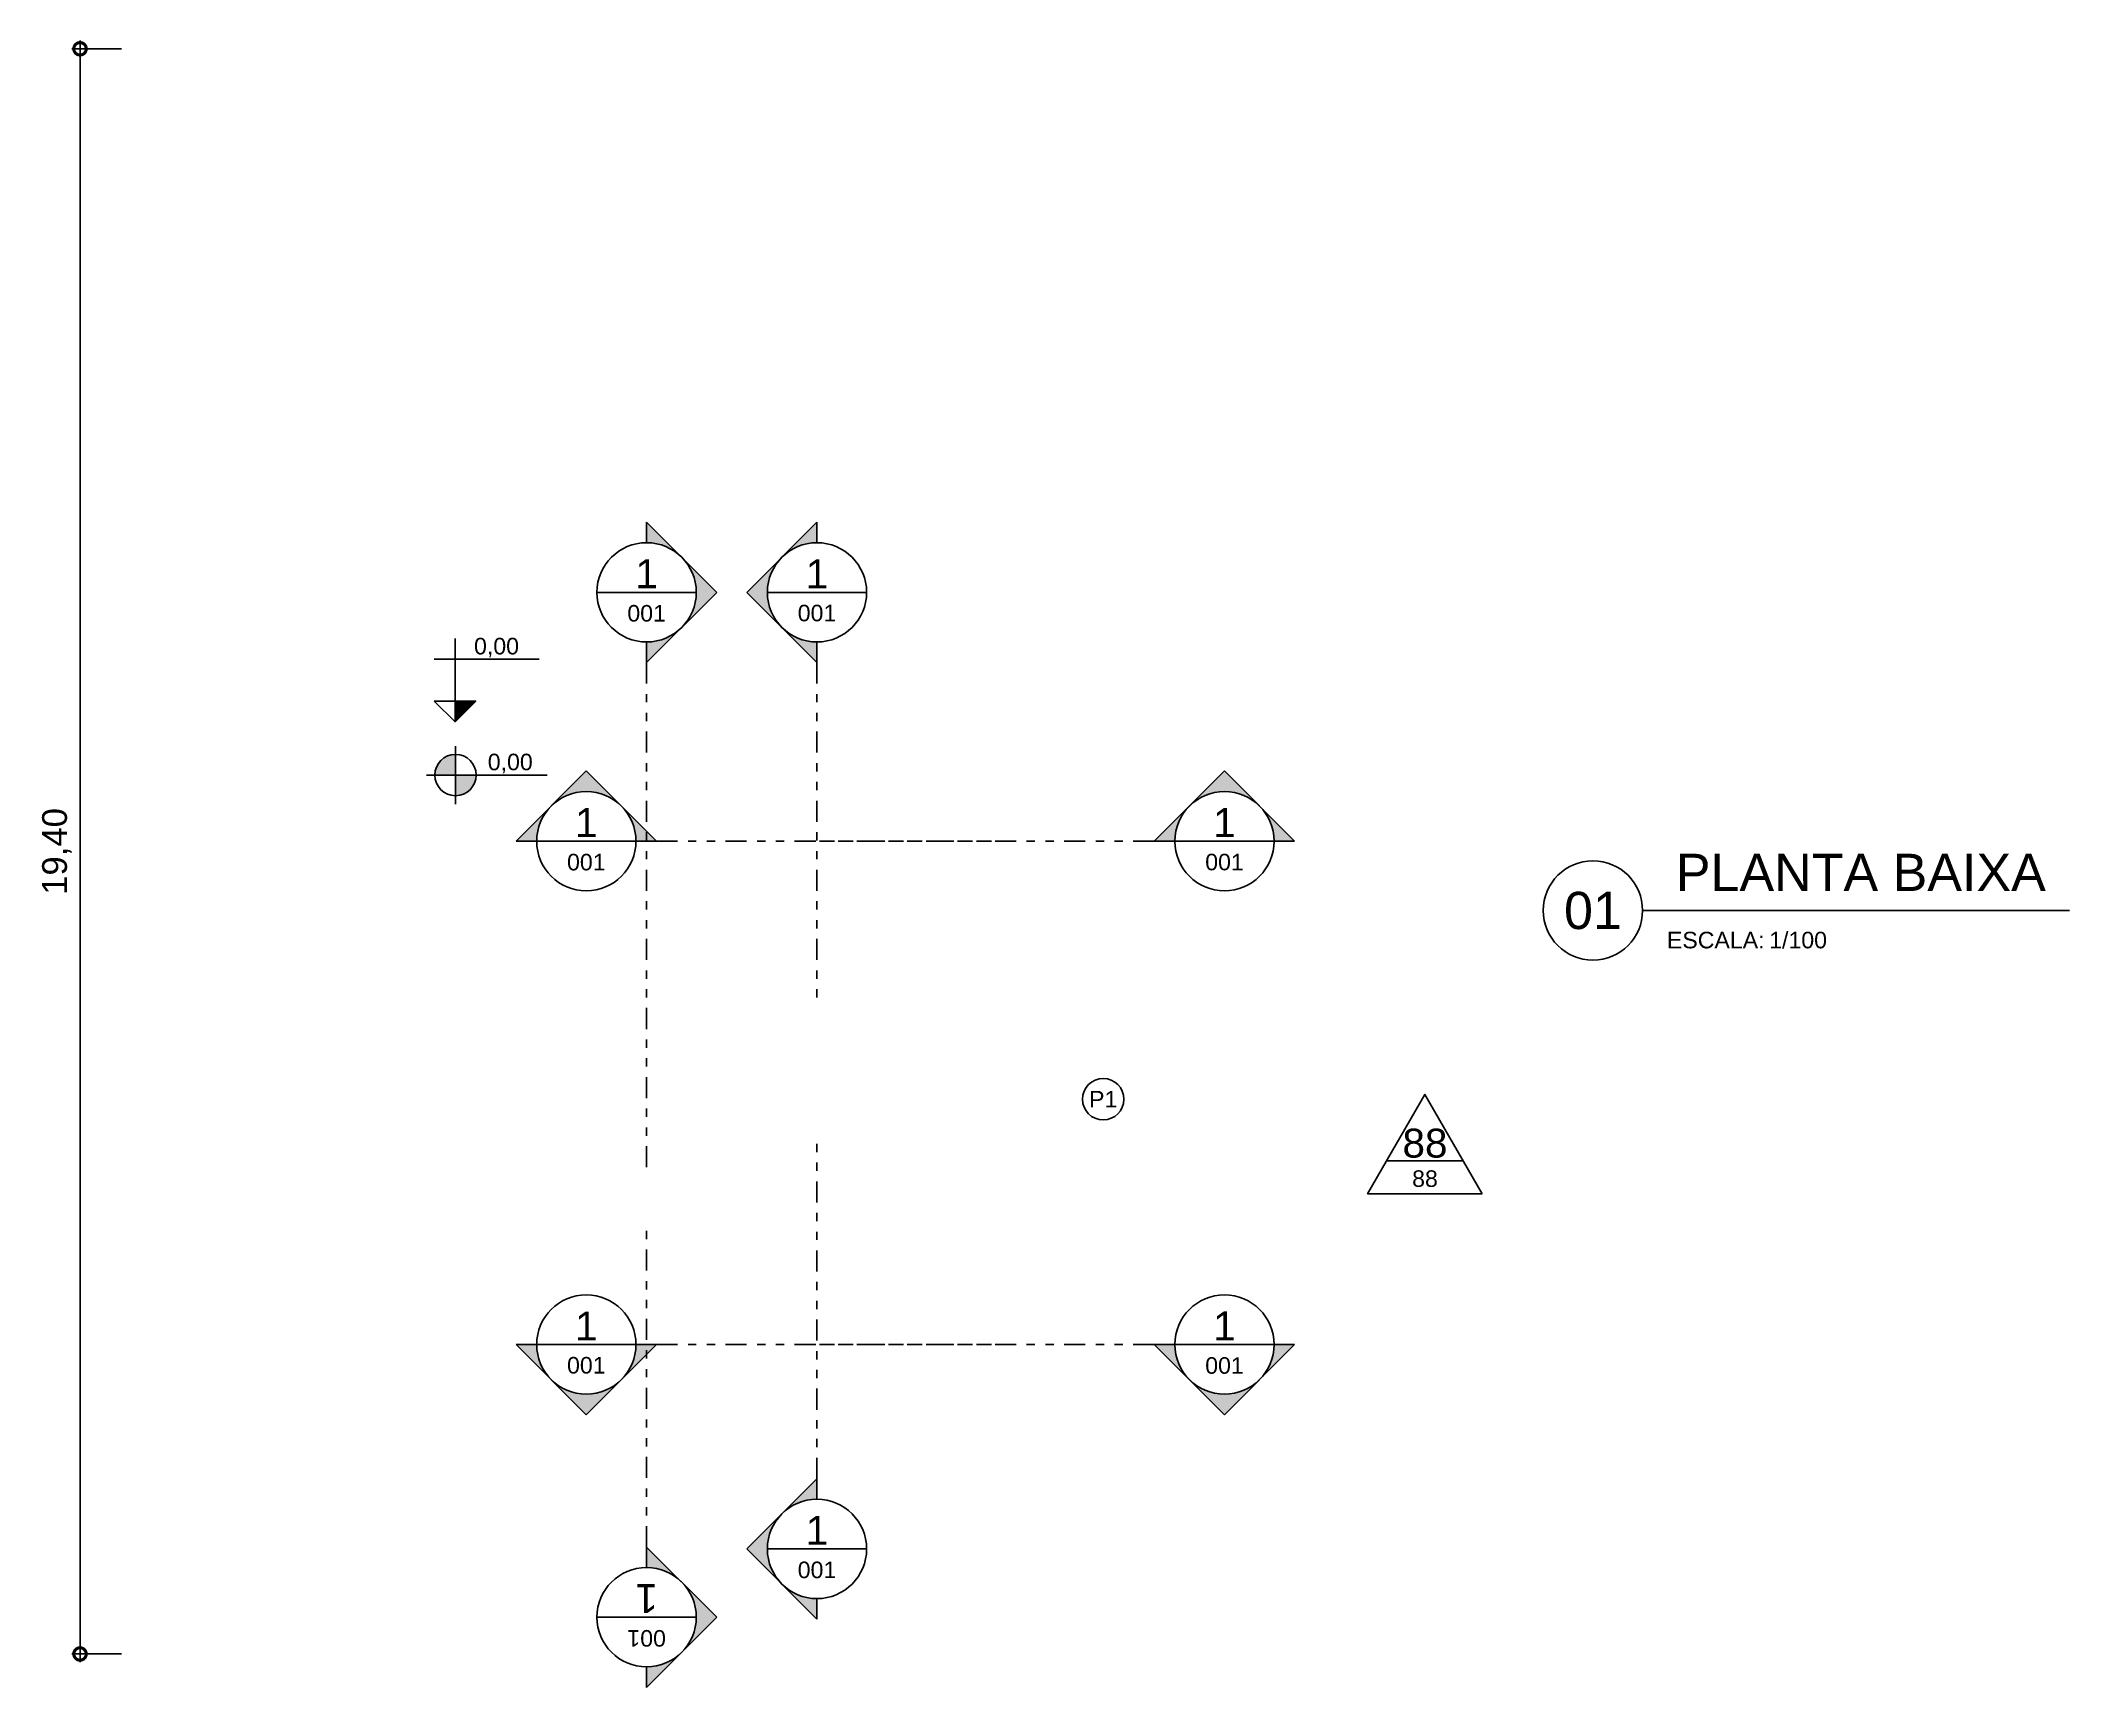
# Model space of a CAD drawing. Extents: x -7.3 to 17.2, y -13.9 to 6.
import ezdxf
from ezdxf.enums import TextEntityAlignment as Align

# ---------------------------------------------------------------- set-up
doc = ezdxf.new("R2010")
doc.units = 0
doc.header["$LTSCALE"] = 0.1
doc.linetypes.add('DIVIDEX2', pattern=[63.5, 25.4, -12.7, 0, -12.7, 0, -12.7])
for name, color, linetype in [('0 @ 0.1', 7, 'Continuous'), ('SIMB_01', 1, 'Continuous'), ('SIMB_02', 2, 'Continuous'), ('SIMB_LCT', 7, 'DIVIDEX2'), ('SIMB_PREENCHIMENTO', 253, 'Continuous'), ('SIMB_TXT', 1, 'Continuous')]:
    doc.layers.add(name, color=color, linetype=linetype)
doc.styles.add('cota', font='arial.ttf')
doc.styles.add('SIMB', font='arial.ttf')
doc.dimstyles.new('Info 01 - annot', dxfattribs={"dimtxt": 3, "dimasz": 3, "dimexe": 1, "dimexo": 1, "dimgap": 1, "dimtad": 1, "dimzin": 4, "dimtxsty": 'cota', "dimblk": 'DOTSMALL', "dimcen": 2, "dimdle": 1, "dimclrd": 256, "dimclre": 256, "dimclrt": 1, "dimazin": 2, "dimtfac": 0.09, "dimtmove": 2, "dimatfit": 2, "dimfxl": 5, "dimfxlon": 1, "dimtolj": 1, "dimtzin": 4, "dimlwd": -1, "dimarcsym": 1})

# ---------------------------------------------------------------- blocks, each defined once
blk = doc.blocks.new('*U19')
at = {"layer": 'SIMB_PREENCHIMENTO', "transparency": 33554587}
h = blk.add_hatch(color=256, dxfattribs=at)
h.dxf.hatch_style = 1
h.paths.add_polyline_path([(2.5, 2.5), (0, 2.5), (0, 0)])
at = {"layer": 'SIMB_01'}
for p, q in [((0, 10.06), (0, 0)), ((-2.5, 7.56), (10.18, 7.56))]:
    blk.add_line(p, q, dxfattribs=at)
blk.add_lwpolyline([(-2.5, 2.5), (0, 0), (2.5, 2.5), (-2.5, 2.5)], dxfattribs=at)
at = {"layer": 'SIMB_TXT', "style": 'SIMB'}
blk.add_attdef('00,00', (2.3, 8.14), '', height=2, dxfattribs=at)
blk = doc.blocks.new('*U5')
at = {"layer": 'SIMB_PREENCHIMENTO', "transparency": 33554587}
h = blk.add_hatch(color=256, dxfattribs=at)
h.dxf.hatch_style = 1
h.paths.add_polyline_path([(0, 2.5, 0.414214), (-2.5, 0), (0, 0)])
h.paths.add_polyline_path([(2.5, 0), (0, 0), (0, -2.5, 0.414214)])
at = {"layer": 'SIMB_01'}
for p, q in [((0, 3.5), (0, -3.5)), ((-3.5, 0), (11.06, 0))]:
    blk.add_line(p, q, dxfattribs=at)
blk.add_circle((0, 0), 2.5, dxfattribs=at)
at = {"layer": 'SIMB_TXT', "style": 'SIMB'}
blk.add_attdef('00,00', (3.9, 0.58), '', height=2, dxfattribs=at)
blk = doc.blocks.new('*U6')
at = {"layer": 'SIMB_PREENCHIMENTO', "transparency": 33554587}
h = blk.add_hatch(color=256, dxfattribs=at)
h.dxf.hatch_style = 1
h.paths.add_polyline_path([(0, 8.48), (-4.15, 4.33, -0.401827), (4.15, 4.33)])
h = blk.add_hatch(color=256, dxfattribs=at)
h.dxf.hatch_style = 1
h.paths.add_polyline_path([(-4.33, 4.15), (-8.48, 0), (-6, 0, -0.193399)])
h = blk.add_hatch(color=256, dxfattribs=at)
h.dxf.hatch_style = 1
h.paths.add_polyline_path([(4.33, 4.15, -0.193399), (6, 0), (8.48, 0)])
at = {"layer": 'SIMB_01'}
for p, q in [((-8.48, 0), (0, 8.48)), ((8.48, 0), (0, 8.48)), ((0, -6), (0, 6)), ((-6, 0), (-8.48, 0)), ((6, 0), (8.48, 0))]:
    blk.add_line(p, q, dxfattribs=at)
blk.add_circle((0, 0), 6, dxfattribs=at)
at = {"layer": 'SIMB_LCT'}
blk.add_line((8.48, 0), (69.96, 0), dxfattribs=at)
at = {"layer": 'SIMB_TXT', "style": 'SIMB'}
for tag, height, p in [('000', 3.5, (-2.25, 0)), ('999', 2, (2.53, 0))]:
    blk.add_attdef(tag, text='', height=height, rotation=90, dxfattribs=at).set_placement(p, align=Align.MIDDLE_CENTER)
blk = doc.blocks.new('*U7')
at = {"layer": 'SIMB_PREENCHIMENTO', "transparency": 33554587}
h = blk.add_hatch(color=256, dxfattribs=at)
h.dxf.hatch_style = 1
h.paths.add_polyline_path([(0, 8.48), (-4.15, 4.33, -0.401827), (4.15, 4.33)])
h = blk.add_hatch(color=256, dxfattribs=at)
h.dxf.hatch_style = 1
h.paths.add_polyline_path([(-4.33, 4.15), (-8.48, 0), (-6, 0, -0.193399)])
h = blk.add_hatch(color=256, dxfattribs=at)
h.dxf.hatch_style = 1
h.paths.add_polyline_path([(4.33, 4.15, -0.193399), (6, 0), (8.48, 0)])
at = {"layer": 'SIMB_01'}
for p, q in [((-8.48, 0), (0, 8.48)), ((8.48, 0), (0, 8.48)), ((0, 6), (0, -6)), ((-6, 0), (-8.48, 0)), ((6, 0), (8.48, 0))]:
    blk.add_line(p, q, dxfattribs=at)
blk.add_circle((0, 0), 6, dxfattribs=at)
at = {"layer": 'SIMB_LCT'}
blk.add_line((8.48, 0), (49.63, 0), dxfattribs=at)
at = {"layer": 'SIMB_TXT', "style": 'SIMB'}
for tag, height, p in [('000', 3.5, (-2.26, 0)), ('999', 2, (2.55, 0))]:
    blk.add_attdef(tag, text='', height=height, rotation=270, dxfattribs=at).set_placement(p, align=Align.MIDDLE_CENTER)
blk = doc.blocks.new('*U8')
at = {"layer": 'SIMB_PREENCHIMENTO', "transparency": 33554587}
h = blk.add_hatch(color=256, dxfattribs=at)
h.dxf.hatch_style = 1
h.paths.add_polyline_path([(0, 8.48), (-4.15, 4.33, -0.401827), (4.15, 4.33)])
h = blk.add_hatch(color=256, dxfattribs=at)
h.dxf.hatch_style = 1
h.paths.add_polyline_path([(-4.33, 4.15), (-8.48, 0), (-6, 0, -0.193399)])
h = blk.add_hatch(color=256, dxfattribs=at)
h.dxf.hatch_style = 1
h.paths.add_polyline_path([(4.33, 4.15, -0.193399), (6, 0), (8.48, 0)])
at = {"layer": 'SIMB_01'}
for p, q in [((-8.48, 0), (0, 8.48)), ((8.48, 0), (0, 8.48)), ((0, 6), (0, -6)), ((-6, 0), (-8.48, 0)), ((6, 0), (8.48, 0))]:
    blk.add_line(p, q, dxfattribs=at)
blk.add_circle((0, 0), 6, dxfattribs=at)
at = {"layer": 'SIMB_LCT'}
blk.add_line((8.48, 0), (49.63, 0), dxfattribs=at)
at = {"layer": 'SIMB_TXT', "style": 'SIMB'}
for tag, height, p in [('000', 3.5, (2.25, 0)), ('999', 2, (-2.53, 0))]:
    blk.add_attdef(tag, text='', height=height, rotation=270, dxfattribs=at).set_placement(p, align=Align.MIDDLE_CENTER)
blk = doc.blocks.new('*U13')
at = {"layer": 'SIMB_PREENCHIMENTO', "transparency": 33554587}
h = blk.add_hatch(color=256, dxfattribs=at)
h.dxf.hatch_style = 1
h.paths.add_polyline_path([(0, 8.48), (-4.15, 4.33, -0.401827), (4.15, 4.33)])
h = blk.add_hatch(color=256, dxfattribs=at)
h.dxf.hatch_style = 1
h.paths.add_polyline_path([(-4.33, 4.15), (-8.48, 0), (-6, 0, -0.193399)])
h = blk.add_hatch(color=256, dxfattribs=at)
h.dxf.hatch_style = 1
h.paths.add_polyline_path([(4.33, 4.15, -0.193399), (6, 0), (8.48, 0)])
at = {"layer": 'SIMB_01'}
for p, q in [((-8.48, 0), (0, 8.48)), ((8.48, 0), (0, 8.48)), ((-6, 0), (-8.48, 0)), ((-6, 0), (6, 0)), ((6, 0), (8.48, 0))]:
    blk.add_line(p, q, dxfattribs=at)
blk.add_circle((0, 0), 6, dxfattribs=at)
at = {"layer": 'SIMB_LCT'}
blk.add_line((8.48, 0), (49.63, 0), dxfattribs=at)
at = {"layer": 'SIMB_TXT', "style": 'SIMB'}
for tag, height, p in [('000', 3.5, (0, 2.25)), ('999', 2, (0, -2.53))]:
    blk.add_attdef(tag, text='', height=height, dxfattribs=at).set_placement(p, align=Align.MIDDLE_CENTER)
blk = doc.blocks.new('*U9')
at = {"layer": 'SIMB_PREENCHIMENTO', "transparency": 33554587}
h = blk.add_hatch(color=256, dxfattribs=at)
h.dxf.hatch_style = 1
h.paths.add_polyline_path([(0, 8.48), (-4.15, 4.33, -0.401827), (4.15, 4.33)])
h = blk.add_hatch(color=256, dxfattribs=at)
h.dxf.hatch_style = 1
h.paths.add_polyline_path([(-4.33, 4.15), (-8.48, 0), (-6, 0, -0.193399)])
h = blk.add_hatch(color=256, dxfattribs=at)
h.dxf.hatch_style = 1
h.paths.add_polyline_path([(4.33, 4.15, -0.193399), (6, 0), (8.48, 0)])
at = {"layer": 'SIMB_01'}
for p, q in [((-8.48, 0), (0, 8.48)), ((8.48, 0), (0, 8.48)), ((-6, 0), (-8.48, 0)), ((-6, 0), (6, 0)), ((6, 0), (8.48, 0))]:
    blk.add_line(p, q, dxfattribs=at)
blk.add_circle((0, 0), 6, dxfattribs=at)
at = {"layer": 'SIMB_LCT'}
blk.add_line((8.48, 0), (49.63, 0), dxfattribs=at)
at = {"layer": 'SIMB_TXT', "style": 'SIMB'}
for tag, height, p in [('000', 3.5, (0, 2.25)), ('999', 2, (0, -2.53))]:
    blk.add_attdef(tag, text='', height=height, dxfattribs=at).set_placement(p, align=Align.MIDDLE_CENTER)
blk = doc.blocks.new('*U10')
at = {"layer": 'SIMB_PREENCHIMENTO', "transparency": 33554587}
h = blk.add_hatch(color=256, dxfattribs=at)
h.dxf.hatch_style = 1
h.paths.add_polyline_path([(0, 8.48), (-4.15, 4.33, -0.401827), (4.15, 4.33)])
h = blk.add_hatch(color=256, dxfattribs=at)
h.dxf.hatch_style = 1
h.paths.add_polyline_path([(-4.33, 4.15), (-8.48, 0), (-6, 0, -0.193399)])
h = blk.add_hatch(color=256, dxfattribs=at)
h.dxf.hatch_style = 1
h.paths.add_polyline_path([(4.33, 4.15, -0.193399), (6, 0), (8.48, 0)])
at = {"layer": 'SIMB_01'}
for p, q in [((-8.48, 0), (0, 8.48)), ((8.48, 0), (0, 8.48)), ((-6, 0), (-8.48, 0)), ((-6, 0), (6, 0)), ((6, 0), (8.48, 0))]:
    blk.add_line(p, q, dxfattribs=at)
blk.add_circle((0, 0), 6, dxfattribs=at)
at = {"layer": 'SIMB_LCT'}
blk.add_line((8.48, 0), (49.63, 0), dxfattribs=at)
at = {"layer": 'SIMB_TXT', "style": 'SIMB'}
for tag, height, p in [('999', 2, (0, 2.55)), ('000', 3.5, (0, -2.26))]:
    blk.add_attdef(tag, text='', height=height, dxfattribs=at).set_placement(p, align=Align.MIDDLE_CENTER)
blk = doc.blocks.new('*U11')
at = {"layer": 'SIMB_PREENCHIMENTO', "transparency": 33554587}
h = blk.add_hatch(color=256, dxfattribs=at)
h.dxf.hatch_style = 1
h.paths.add_polyline_path([(0, 8.48), (-4.15, 4.33, -0.401827), (4.15, 4.33)])
h = blk.add_hatch(color=256, dxfattribs=at)
h.dxf.hatch_style = 1
h.paths.add_polyline_path([(-4.33, 4.15), (-8.48, 0), (-6, 0, -0.193399)])
h = blk.add_hatch(color=256, dxfattribs=at)
h.dxf.hatch_style = 1
h.paths.add_polyline_path([(4.33, 4.15, -0.193399), (6, 0), (8.48, 0)])
at = {"layer": 'SIMB_01'}
for p, q in [((-8.48, 0), (0, 8.48)), ((8.48, 0), (0, 8.48)), ((-6, 0), (-8.48, 0)), ((6, 0), (-6, 0)), ((6, 0), (8.48, 0))]:
    blk.add_line(p, q, dxfattribs=at)
blk.add_circle((0, 0), 6, dxfattribs=at)
at = {"layer": 'SIMB_LCT'}
blk.add_line((8.48, 0), (49.63, 0), dxfattribs=at)
at = {"layer": 'SIMB_TXT', "style": 'SIMB'}
for tag, height, p in [('999', 2, (0, 2.53)), ('000', 3.5, (0, -2.25))]:
    blk.add_attdef(tag, text='', height=height, rotation=180, dxfattribs=at).set_placement(p, align=Align.MIDDLE_CENTER)
blk = doc.blocks.new('*U12')
at = {"layer": 'SIMB_PREENCHIMENTO', "transparency": 33554587}
h = blk.add_hatch(color=256, dxfattribs=at)
h.dxf.hatch_style = 1
h.paths.add_polyline_path([(0, 8.48), (-4.15, 4.33, -0.401827), (4.15, 4.33)])
h = blk.add_hatch(color=256, dxfattribs=at)
h.dxf.hatch_style = 1
h.paths.add_polyline_path([(-4.33, 4.15), (-8.48, 0), (-6, 0, -0.193399)])
h = blk.add_hatch(color=256, dxfattribs=at)
h.dxf.hatch_style = 1
h.paths.add_polyline_path([(4.33, 4.15, -0.193399), (6, 0), (8.48, 0)])
at = {"layer": 'SIMB_01'}
for p, q in [((-8.48, 0), (0, 8.48)), ((8.48, 0), (0, 8.48)), ((0, -6), (0, 6)), ((-6, 0), (-8.48, 0)), ((6, 0), (8.48, 0))]:
    blk.add_line(p, q, dxfattribs=at)
blk.add_circle((0, 0), 6, dxfattribs=at)
at = {"layer": 'SIMB_LCT'}
blk.add_line((8.48, 0), (47.36, 0), dxfattribs=at)
at = {"layer": 'SIMB_TXT', "style": 'SIMB'}
for tag, height, p in [('000', 3.5, (2.26, 0)), ('999', 2, (-2.55, 0))]:
    blk.add_attdef(tag, text='', height=height, rotation=90, dxfattribs=at).set_placement(p, align=Align.MIDDLE_CENTER)
blk = doc.blocks.new('*U20')
at = {"layer": 'SIMB_02'}
blk.add_line((-4.62, 0), (4.62, 0), dxfattribs=at)
blk.add_lwpolyline([(6.93, -4), (0, 8), (-6.93, -4)], close=True, dxfattribs=at)
at = {"layer": 'SIMB_TXT', "style": 'SIMB'}
for tag, height, p in [('00', 3.5, (0, 2.12)), ('000', 2, (0, -2.17))]:
    blk.add_attdef(tag, text='', height=height, dxfattribs=at).set_placement(p, align=Align.MIDDLE_CENTER)
blk = doc.blocks.new('*U15')
at = {"layer": 'SIMB_02'}
blk.add_circle((0, 0), 2.5, dxfattribs=at)
at = {"layer": 'SIMB_TXT', "style": 'SIMB'}
blk.add_attdef('CDESQ', text='', height=2, dxfattribs=at).set_placement((0, 0), align=Align.MIDDLE_CENTER)
blk = doc.blocks.new('*U17')
at = {"layer": 'SIMB_02'}
blk.add_line((6, 0), (57.59, 0), dxfattribs=at)
blk.add_circle((0, 0), 6, dxfattribs=at)
at = {"layer": 'SIMB_TXT', "style": 'SIMB'}
blk.add_text('ESCALA:', height=2, dxfattribs=at).set_placement((8.94, -4.58))
blk.add_attdef('TITULO_DO_DESENHO', text='', height=4.5, dxfattribs=at).set_placement((10.02, 1), align=Align.BOTTOM_LEFT)
blk.add_attdef('NUM', text='', height=4.5, dxfattribs=at).set_placement((0, 0), align=Align.MIDDLE_CENTER)
blk.add_attdef('ESCALA', (21.3, -4.58), '', height=2, dxfattribs=at)
blk = doc.blocks.new('_DotSmall')
at = {"color": 0, "linetype": 'ByBlock', "const_width": 0.5}
blk.add_lwpolyline([(-0.0625, 0, 1), (0.0625, 0, 1)], format="xyb", close=True, dxfattribs=at)
blk = doc.blocks.new('*D18')
at = {"lineweight": -2, "transparency": 16777216}
for p, q in [((-6.348, 5.932), (-6.948, 5.932)), ((-6.348, -13.465), (-6.948, -13.465))]:
    blk.add_line(p, q, dxfattribs=at)
at = {"transparency": 16777216}
blk.add_line((-6.848, -13.565), (-6.848, 6.032), dxfattribs=at)
at = {"layer": 'Defpoints', "color": 0, "transparency": 16777216}
for p in [(-6.848, 5.932), (-5.45, 5.932), (-5.45, -13.465)]:
    blk.add_point(p, dxfattribs=at)
at = {"transparency": 16777216, "xscale": 0.3, "yscale": 0.3, "zscale": 0.3}
for p, rotation in [((-6.848, 5.932), 90), ((-6.848, -13.465), 270)]:
    blk.add_blockref('_DotSmall', p, dxfattribs=dict(at, rotation=rotation))
at = {"color": 1, "transparency": 16777216, "insert": (-7.128, -3.767), "char_height": 0.3, "attachment_point": 5, "rotation": 90, "style": 'cota'}
blk.add_mtext('\\A1;19,40', dxfattribs=at)

msp = doc.modelspace()

# ---------------------------------------------------------------- block references
at = {"layer": '0 @ 0.1', "xscale": 0.1, "yscale": 0.1, "zscale": 0.1}
for name, p, rotation in [('*U6', (0, -0.636), 270), ('*U8', (2.059, -12.196), 90.00000000000001), ('*U11', (6.984, -9.726), 180)]:
    msp.add_blockref(name, p, dxfattribs=dict(at, rotation=rotation)).add_auto_attribs({'999': '001', '000': '1'})
at = {"layer": '0 @ 0.1'}
ref = msp.add_blockref('*U7', (2.059, -0.636), dxfattribs=dict(at, xscale=-0.1, yscale=0.1, zscale=0.1, rotation=90))
ref.add_attrib('999', '001', dxfattribs={"layer": 'SIMB_TXT', "height": 0.2, "style": 'SIMB'}).set_placement((2.059, -0.886), align=Align.MIDDLE_CENTER)
ref.add_attrib('000', '1', dxfattribs={"layer": 'SIMB_TXT', "height": 0.35, "style": 'SIMB'}).set_placement((2.059, -0.413), align=Align.MIDDLE_CENTER)
at = {"layer": '0 @ 0.1', "xscale": 0.1, "yscale": 0.1, "zscale": 0.1}
for name, p, values in [('*U19', (-2.316, -2.2), {'00,00': '0,00'}), ('*U5', (-2.31, -2.844), {'00,00': '0,00'}), ('*U13', (-0.729, -3.643), {'999': '001', '000': '1'}), ('*U17', (11.437, -4.48), {'TITULO_DO_DESENHO': 'PLANTA BAIXA', 'NUM': '01', 'ESCALA': '1/100'}), ('*U15', (5.518, -6.761), {'CDESQ': 'P1'}), ('*U20', (9.407, -7.504), {'00': '88', '000': '88'})]:
    msp.add_blockref(name, p, dxfattribs=at).add_auto_attribs(values)
at = {"layer": '0 @ 0.1'}
ref = msp.add_blockref('*U9', (6.984, -3.643), dxfattribs=dict(at, xscale=-0.1, yscale=0.1, zscale=0.1))
ref.add_attrib('999', '001', dxfattribs={"layer": 'SIMB_TXT', "height": 0.2, "style": 'SIMB'}).set_placement((6.984, -3.895), align=Align.MIDDLE_CENTER)
ref.add_attrib('000', '1', dxfattribs={"layer": 'SIMB_TXT', "height": 0.35, "style": 'SIMB'}).set_placement((6.984, -3.418), align=Align.MIDDLE_CENTER)
ref = msp.add_blockref('*U12', (0, -13.021), dxfattribs=dict(at, xscale=-0.1, yscale=0.1, zscale=0.1, rotation=270))
ref.add_attrib('999', '001', dxfattribs={"layer": 'SIMB_TXT', "height": 0.2, "rotation": 180, "style": 'SIMB'}).set_placement((0, -13.276), align=Align.MIDDLE_CENTER)
ref.add_attrib('000', '1', dxfattribs={"layer": 'SIMB_TXT', "height": 0.35, "rotation": 180, "style": 'SIMB'}).set_placement((0, -12.795), align=Align.MIDDLE_CENTER)
ref = msp.add_blockref('*U10', (-0.729, -9.726), dxfattribs=dict(at, xscale=-0.1, yscale=0.1, zscale=0.1, rotation=180))
ref.add_attrib('999', '001', dxfattribs={"layer": 'SIMB_TXT', "height": 0.2, "style": 'SIMB'}).set_placement((-0.729, -9.976), align=Align.MIDDLE_CENTER)
ref.add_attrib('000', '1', dxfattribs={"layer": 'SIMB_TXT', "height": 0.35, "style": 'SIMB'}).set_placement((-0.729, -9.502), align=Align.MIDDLE_CENTER)

# ---------------------------------------------------------------- dimensions: what is measured, and where the dimension line sits
dim = msp.add_linear_dim(base=(-6.848, 5.932), p1=(-5.45, -13.465), p2=(-5.45, 5.932), angle=90, dimstyle='Info 01 - annot')
dim.commit()
dim.dimension.update_dxf_attribs({"geometry": '*D18', "text_midpoint": (-7.128, -3.767)})

doc.saveas('drawing.dxf')
